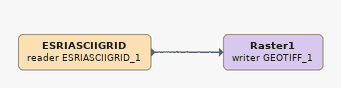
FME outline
ESRIASCIIGRID (reader ESRIASCIIGRID_1)
    -> Raster1 (writer GEOTIFF_1)
Raster1 (writer GEOTIFF_1)
